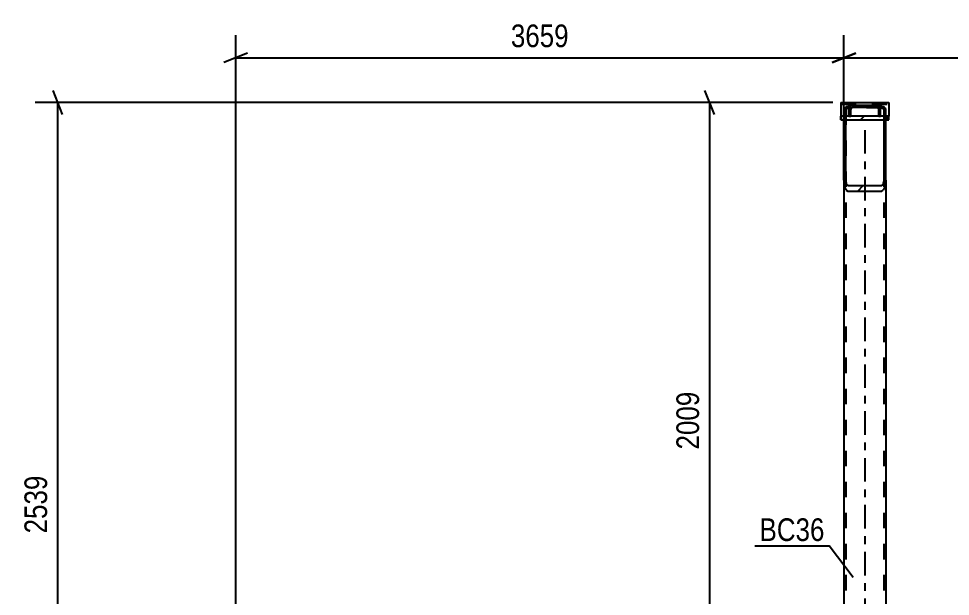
# Model space of a CAD drawing. Header units: millimetres. Extents: x -90 to 751, y -346 to 248.
# Drawn here: x 2.4 to 120.2, y -273.3 to -200.3 of the extents above; entities that cross this region are included whole.
import ezdxf

# ---------------------------------------------------------------- set-up
doc = ezdxf.new("R2010")
doc.units = ezdxf.units.MM
doc.linetypes.add('DXK_LINE_DOT2', pattern=[3.9198, 1.9599, -1.9599])
doc.linetypes.add('DXK_LINE_DOT3', pattern=[5.9187, 2.979, -0.9799, 0.9799, -0.9799])
doc.styles.add('Arial Narrow', font='ARIALN.TTF', dxfattribs={"height": 0.2})

# ---------------------------------------------------------------- blocks, each defined once
blk = doc.blocks.new('Part-389633021-12823 - 12815')
at = {"linetype": 'Continuous'}
h = blk.add_hatch(dxfattribs=at)
h.set_pattern_fill('', scale=0.7, style=0, pattern_type=0)
h.set_pattern_definition([(45, (111.7747, -221.967), (-1.57154, 1.57154), [])])
h.paths.add_polyline_path([(111.59, -222.07), (111.77, -221.97), (111.93, -221.66), (112.03, -221.21), (112.07, -220.67), (112.07, -213.05), (111.83, -213.05), (111.83, -220.67), (111.81, -220.94), (111.76, -221.17), (111.68, -221.32), (111.59, -221.37), (107.27, -221.37), (107.18, -221.32), (107.1, -221.17), (107.05, -220.94), (107.03, -220.67), (107.03, -213.05), (106.79, -213.05), (106.79, -220.67), (106.83, -221.21), (106.93, -221.66), (107.09, -221.97), (107.27, -222.07)])
at = {"color": 7, "linetype": 'DXK_LINE_DOT2'}
for p, q in [((106.83, -211.61), (106.79, -211.75)), ((106.79, -211.75), (106.79, -220.67)), ((106.93, -211.5), (106.83, -211.61)), ((107.09, -211.42), (106.93, -211.5)), ((107.03, -211.75), (107.05, -211.68)), ((107.03, -211.75), (107.03, -291.23)), ((107.05, -211.68), (107.1, -211.63)), ((107.27, -211.39), (107.09, -211.42)), ((107.1, -211.63), (107.18, -211.59)), ((107.18, -211.59), (107.27, -211.57)), ((111.59, -211.39), (107.27, -211.39)), ((111.59, -211.57), (107.27, -211.57)), ((111.77, -211.42), (111.59, -211.39)), ((111.59, -211.57), (111.68, -211.59)), ((111.68, -211.59), (111.76, -211.63)), ((111.76, -211.63), (111.81, -211.68)), ((111.93, -211.5), (111.77, -211.42)), ((111.81, -211.68), (111.83, -211.75)), ((111.83, -211.75), (111.83, -291.23)), ((112.03, -211.61), (111.93, -211.5)), ((112.07, -211.75), (112.03, -211.61)), ((112.07, -213.05), (112.07, -211.75)), ((112.07, -220.67), (112.07, -213.05)), ((112.07, -291.23), (106.79, -291.23))]:
    blk.add_line(p, q, dxfattribs=at)
at = {"color": 2, "linetype": 'Continuous'}
for p, q in [((106.79, -213.05), (107.03, -213.05)), ((106.79, -220.67), (106.79, -213.05)), ((107.03, -220.67), (107.03, -213.05)), ((112.07, -213.05), (111.83, -213.05)), ((111.83, -213.05), (111.83, -220.67)), ((112.07, -220.67), (112.07, -213.05)), ((106.79, -220.67), (106.79, -291.23)), ((106.79, -220.67), (106.83, -221.21)), ((107.05, -220.94), (107.03, -220.67)), ((107.27, -221.37), (107.18, -221.32)), ((107.27, -221.37), (111.59, -221.37)), ((111.68, -221.32), (111.59, -221.37)), ((111.83, -220.67), (111.81, -220.94)), ((112.03, -221.21), (112.07, -220.67)), ((112.07, -220.67), (112.07, -291.23)), ((107.09, -221.97), (107.27, -222.07)), ((107.27, -222.07), (111.59, -222.07)), ((111.59, -222.07), (111.77, -221.97))]:
    blk.add_line(p, q, dxfattribs=at)
at = {"color": 7, "linetype": 'DXK_LINE_DOT3'}
blk.add_line((109.43, -214.36), (109.43, -291.23), dxfattribs=at)
at = {"color": 2, "linetype": 'Continuous'}
for centre, radius, start, end in [((108.45, -221.08), 1.63, 184.648, 213.1155), ((107.86, -220.87), 0.816, 184.648, 213.1155), ((111, -220.87), 0.816, 326.8845, 355.352), ((110.41, -221.08), 1.63, 326.8845, 355.352)]:
    blk.add_arc(centre, radius, start, end, dxfattribs=at)
blk = doc.blocks.new('Part-389633021-12867 - 12815')
at = {"linetype": 'Continuous'}
h = blk.add_hatch(dxfattribs=at)
h.set_pattern_fill('', scale=0.7, style=0, pattern_type=0)
h.set_pattern_definition([(45, (112.4709, -212.6091), (-1.57154, 1.57154), [])])
h.paths.add_polyline_path([(112.47, -213.05), (112.47, -212.61), (106.39, -212.61), (106.39, -213.05)])
at = {"color": 2, "linetype": 'Continuous'}
for p, q in [((106.39, -210.88), (106.39, -212.61)), ((106.39, -210.88), (112.47, -210.88)), ((112.47, -210.88), (112.47, -212.61)), ((106.39, -213.05), (106.39, -212.61)), ((112.47, -212.61), (106.39, -212.61)), ((106.39, -213.05), (112.47, -213.05)), ((112.47, -213.05), (112.47, -212.61))]:
    blk.add_line(p, q, dxfattribs=at)
at = {"color": 7, "linetype": 'DXK_LINE_DOT2'}
for p, q in [((106.39, -211.11), (112.47, -211.11)), ((106.39, -212.61), (106.39, -213.05)), ((112.47, -213.05), (112.47, -212.61))]:
    blk.add_line(p, q, dxfattribs=at)
blk = doc.blocks.new('Part-389633021-12875 - 12815')
at = {"linetype": 'Continuous'}
h = blk.add_hatch(dxfattribs=at)
h.set_pattern_fill('', scale=0.7, style=0, pattern_type=0)
h.set_pattern_definition([(45, (111.431, -211.7059), (-1.5715, 1.5715), [])])
h.paths.add_polyline_path([(111.43, -212.61), (111.43, -211.71), (111.39, -211.52), (111.29, -211.37), (111.13, -211.26), (110.95, -211.23), (107.91, -211.23), (107.73, -211.26), (107.57, -211.37), (107.47, -211.52), (107.43, -211.71), (107.43, -212.61), (107.67, -212.61), (107.67, -211.71), (107.69, -211.61), (107.74, -211.54), (107.82, -211.48), (107.91, -211.47), (110.95, -211.47), (111.04, -211.48), (111.12, -211.54), (111.17, -211.61), (111.19, -211.71), (111.19, -212.61)])
at = {"color": 7, "linetype": 'DXK_LINE_DOT2'}
for p, q in [((107.43, -211.71), (107.47, -211.52)), ((107.43, -212.61), (107.43, -211.71)), ((107.47, -211.52), (107.57, -211.37)), ((107.57, -211.37), (107.73, -211.26)), ((107.69, -211.61), (107.67, -211.71)), ((107.67, -212.61), (107.67, -211.71)), ((107.74, -211.54), (107.69, -211.61)), ((107.73, -211.26), (107.91, -211.23)), ((107.82, -211.48), (107.74, -211.54)), ((107.91, -211.47), (107.82, -211.48)), ((107.91, -211.23), (110.95, -211.23)), ((107.91, -211.47), (110.95, -211.47)), ((110.95, -211.23), (111.13, -211.26)), ((111.04, -211.48), (110.95, -211.47)), ((111.12, -211.54), (111.04, -211.48)), ((111.17, -211.61), (111.12, -211.54)), ((111.13, -211.26), (111.29, -211.37)), ((111.19, -211.71), (111.17, -211.61)), ((111.19, -212.61), (111.19, -211.71)), ((111.29, -211.37), (111.39, -211.52)), ((111.39, -211.52), (111.43, -211.71)), ((111.43, -212.61), (111.43, -211.71))]:
    blk.add_line(p, q, dxfattribs=at)
at = {"color": 2, "linetype": 'Continuous'}
for p, q in [((107.47, -211.52), (107.43, -211.71)), ((107.43, -211.71), (107.43, -212.61)), ((107.67, -211.71), (107.69, -211.61)), ((107.67, -212.61), (107.67, -211.71)), ((107.69, -211.61), (107.74, -211.54)), ((107.91, -211.23), (107.73, -211.26)), ((107.74, -211.54), (107.82, -211.48)), ((107.82, -211.48), (107.91, -211.47)), ((107.91, -211.23), (110.95, -211.23)), ((107.91, -211.47), (110.95, -211.47)), ((111.13, -211.26), (110.95, -211.23)), ((110.95, -211.47), (111.04, -211.48)), ((111.04, -211.48), (111.12, -211.54)), ((111.12, -211.54), (111.17, -211.61)), ((111.17, -211.61), (111.19, -211.71)), ((111.19, -212.61), (111.19, -211.71)), ((111.43, -211.71), (111.39, -211.52)), ((111.43, -212.61), (111.43, -211.71)), ((107.43, -212.61), (107.67, -212.61)), ((111.19, -212.61), (111.43, -212.61))]:
    blk.add_line(p, q, dxfattribs=at)
for centre, start, end in [((107.91, -211.71), 112.5, 157.5), ((110.95, -211.71), 22.5, 67.5)]:
    blk.add_arc(centre, 0.48, start, end, dxfattribs=at)
blk = doc.blocks.new('StraightDimension-389633021-14377 - 12815')
at = {"color": 7, "linetype": 'Continuous'}
for p, q in [((29.89, -290.23), (29.89, -202.39)), ((106.79, -213.49), (106.79, -202.39)), ((31.39, -204.64), (28.39, -205.84)), ((105.29, -205.84), (108.29, -204.64)), ((29.89, -205.24), (106.79, -205.24))]:
    blk.add_line(p, q, dxfattribs=at)
at = {"color": 0}
blk.add_wipeout([(72.6, -204.49), (72.6, -200.29), (64.08, -200.29), (64.08, -204.49)], dxfattribs=at)
at = {"color": 3, "style": 'Arial Narrow'}
blk.add_text('3659', height=2.863, dxfattribs=at).set_placement((64.68, -203.89))
blk = doc.blocks.new('StraightDimension-389633021-13608 - 12815')
at = {"color": 7, "linetype": 'Continuous'}
for p, q in [((7.99, -212.38), (6.79, -209.38)), ((105.39, -210.88), (4.54, -210.88)), ((7.39, -312.42), (7.39, -210.88)), ((6.79, -310.92), (7.99, -313.92)), ((101.93, -312.42), (4.54, -312.42))]:
    blk.add_line(p, q, dxfattribs=at)
at = {"color": 0}
blk.add_wipeout([(6.64, -257.4), (2.44, -257.4), (2.44, -265.91), (6.64, -265.91)], dxfattribs=at)
at = {"color": 3, "style": 'Arial Narrow'}
blk.add_text('2539', height=2.863, rotation=90.0002, dxfattribs=at).set_placement((6.04, -265.31))
blk = doc.blocks.new('StraightDimension-389633021-14063 - 12815')
at = {"color": 7, "linetype": 'Continuous'}
for p, q in [((90.42, -212.38), (89.22, -209.38)), ((105.39, -210.88), (86.97, -210.88)), ((89.82, -291.23), (89.82, -210.88)), ((89.22, -289.73), (90.42, -292.73)), ((105.79, -291.23), (86.97, -291.23))]:
    blk.add_line(p, q, dxfattribs=at)
at = {"color": 0}
blk.add_wipeout([(89.07, -246.8), (84.87, -246.8), (84.87, -255.31), (89.07, -255.31)], dxfattribs=at)
at = {"color": 3, "style": 'Arial Narrow'}
blk.add_text('2009', height=2.863, rotation=90.0002, dxfattribs=at).set_placement((88.47, -254.71))
blk = doc.blocks.new('StraightDimension-389633021-14376 - 12815')
at = {"color": 7, "linetype": 'Continuous'}
for p, q in [((106.79, -213.49), (106.79, -202.39)), ((188.97, -290.23), (188.97, -202.39)), ((108.29, -204.64), (105.29, -205.84)), ((187.47, -205.84), (190.47, -204.64)), ((106.79, -205.24), (188.97, -205.24))]:
    blk.add_line(p, q, dxfattribs=at)
at = {"color": 0}
blk.add_wipeout([(152.14, -204.49), (152.14, -200.29), (143.62, -200.29), (143.62, -204.49)], dxfattribs=at)
at = {"color": 3, "style": 'Arial Narrow'}
blk.add_text('3792', height=2.863, dxfattribs=at).set_placement((144.22, -203.89))
blk = doc.blocks.new('Mark-389633021-14488 - 12815')
at = {"color": 30, "linetype": 'Continuous'}
for p in [(95.52, -266.87), (107.95, -270.86)]:
    blk.add_line(p, (104.94, -266.87), dxfattribs=at)
at = {"color": 0}
blk.add_wipeout([(104.34, -266.27), (104.34, -263.27), (96.12, -263.27), (96.12, -266.27)], dxfattribs=at)
blk.add_wipeout([(104.34, -266.27), (104.34, -263.27), (96.12, -263.27), (96.12, -266.27)], dxfattribs=at)
at = {"color": 3, "style": 'Arial Narrow'}
blk.add_text('BC36', height=2.863, dxfattribs=at).set_placement((96.12, -266.27))

msp = doc.modelspace()

# ---------------------------------------------------------------- block references
for name in ['Part-389633021-12867 - 12815', 'Part-389633021-12823 - 12815', 'Part-389633021-12875 - 12815']:
    msp.add_blockref(name, (0, 0))

# ---------------------------------------------------------------- next in the draw order: block references
msp.add_blockref('StraightDimension-389633021-14377 - 12815', (0, 0))

# ---------------------------------------------------------------- next in the draw order: block references
msp.add_blockref('StraightDimension-389633021-13608 - 12815', (0, 0))

# ---------------------------------------------------------------- next in the draw order: block references
msp.add_blockref('StraightDimension-389633021-14063 - 12815', (0, 0))

# ---------------------------------------------------------------- next in the draw order: block references
msp.add_blockref('StraightDimension-389633021-14376 - 12815', (0, 0))

# ---------------------------------------------------------------- next in the draw order: block references
msp.add_blockref('Mark-389633021-14488 - 12815', (0, 0))

doc.saveas('drawing.dxf')
